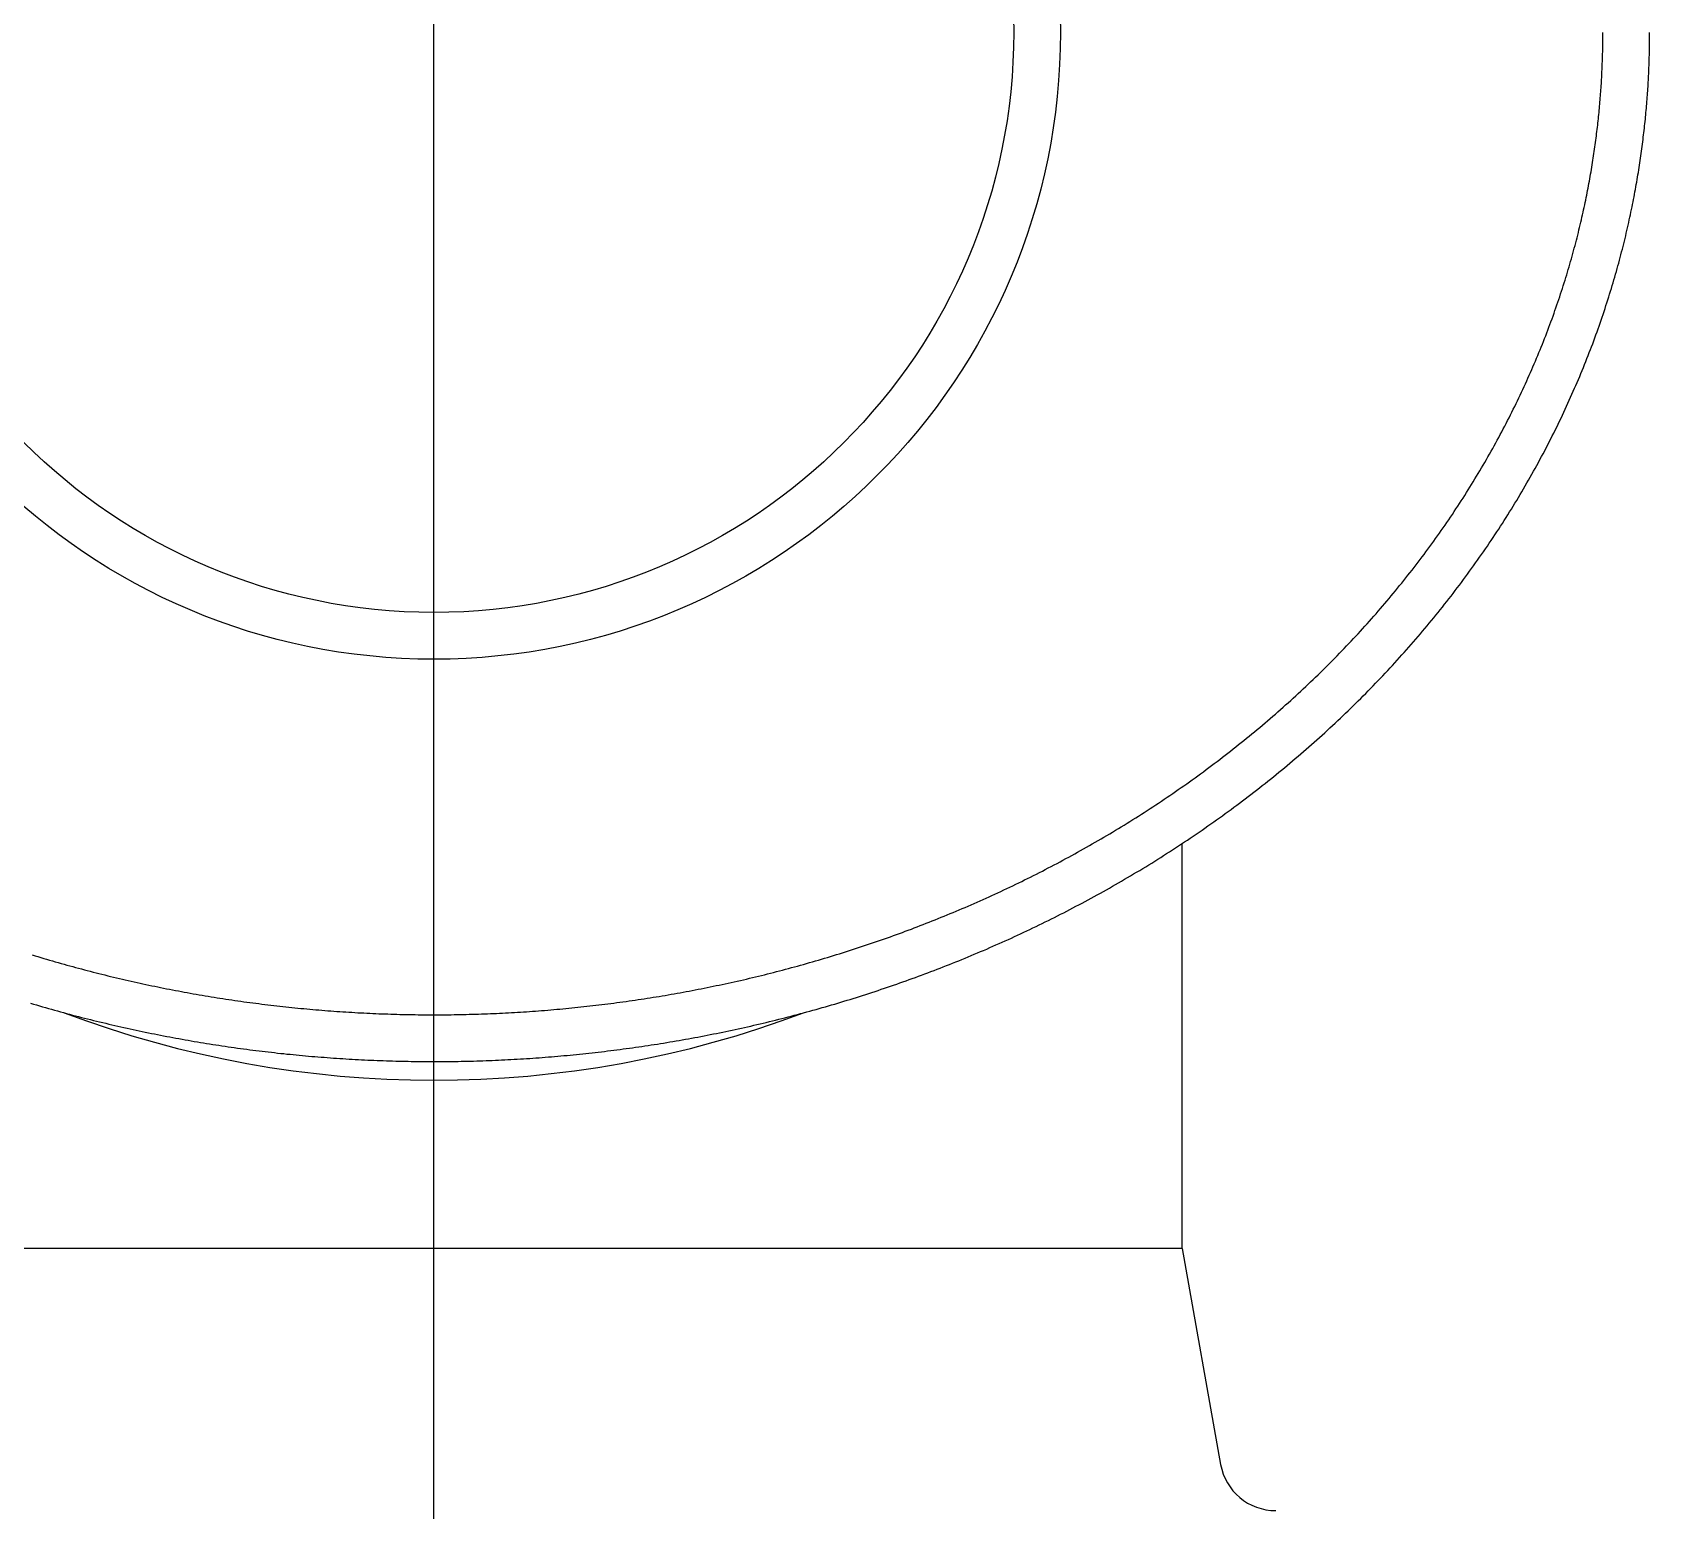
# Model space of a CAD drawing. Extents: x -43.9 to 41.3, y -36.1 to 7.6.
# Drawn here: x 30.63 to 39.28, y -7.9 to 0 of the extents above; entities that cross this region are included whole.
import ezdxf

# ---------------------------------------------------------------- set-up
doc = ezdxf.new("R2010")
doc.units = 0
doc.linetypes.add('CENTER', pattern=[50.8, 31.75, -6.35, 6.35, -6.35])
doc.layers.get('0').update_dxf_attribs({"linetype": 'CONTINUOUS'})
doc.layers.add('CENTER', color=1, linetype='CENTER')

msp = doc.modelspace()

# ---------------------------------------------------------------- linework, layer by layer
at = {"color": 7, "linetype": 'CONTINUOUS'}
for q in [(36.7773, -4.3352), (28.7773, -6.5), (36.9831, -7.6527)]:
    msp.add_line((36.7773, -6.5), q, dxfattribs=at)
at = {"color": 7}
for points in [[(30.6201, -5.1883, 0), (30.6361, -5.193, 0), (30.6521, -5.1977, 0), (30.6681, -5.2024, 0), (30.6841, -5.207, 0), (30.7001, -5.2116, 0), (30.7162, -5.2162, 0), (30.7322, -5.2207, 0), (30.7483, -5.2252, 0), (30.7644, -5.2296, 0), (30.7804, -5.234, 0), (30.7965, -5.2384, 0), (30.8126, -5.2427, 0), (30.8287, -5.247, 0), (30.8449, -5.2513, 0), (30.861, -5.2555, 0), (30.8771, -5.2597, 0), (30.8933, -5.2639, 0), (30.9094, -5.268, 0), (30.9256, -5.2721, 0), (30.9417, -5.2761, 0), (30.9579, -5.2802, 0), (30.9741, -5.2841, 0), (30.9903, -5.2881, 0), (31.0065, -5.292, 0), (31.0227, -5.2958, 0), (31.039, -5.2997, 0), (31.0552, -5.3035, 0), (31.0714, -5.3072, 0), (31.0877, -5.3109, 0), (31.1039, -5.3146, 0), (31.1202, -5.3183, 0), (31.1365, -5.3219, 0), (31.1527, -5.3255, 0), (31.169, -5.329, 0), (31.1853, -5.3325, 0), (31.2016, -5.336, 0), (31.2179, -5.3394, 0), (31.2342, -5.3428, 0), (31.2506, -5.3461, 0), (31.2669, -5.3495, 0), (31.2832, -5.3527, 0), (31.2996, -5.356, 0), (31.3159, -5.3592, 0), (31.3323, -5.3624, 0), (31.3487, -5.3655, 0), (31.365, -5.3686, 0), (31.3814, -5.3717, 0), (31.3978, -5.3747, 0), (31.4142, -5.3777, 0), (31.4306, -5.3807, 0), (31.447, -5.3836, 0), (31.4634, -5.3865, 0), (31.4798, -5.3893, 0), (31.4962, -5.3921, 0), (31.5127, -5.3949, 0), (31.5291, -5.3976, 0), (31.5455, -5.4004, 0), (31.562, -5.403, 0), (31.5784, -5.4056, 0), (31.5949, -5.4082, 0), (31.6114, -5.4108, 0), (31.6278, -5.4133, 0), (31.6443, -5.4158, 0), (31.6608, -5.4183, 0), (31.6773, -5.4207, 0), (31.6938, -5.4231, 0), (31.7103, -5.4254, 0), (31.7268, -5.4277, 0), (31.7433, -5.43, 0), (31.7598, -5.4322, 0), (31.7763, -5.4344, 0), (31.7928, -5.4366, 0), (31.8093, -5.4387, 0), (31.8259, -5.4408, 0), (31.8424, -5.4428, 0), (31.859, -5.4448, 0), (31.8755, -5.4468, 0), (31.892, -5.4488, 0), (31.9086, -5.4507, 0), (31.9251, -5.4525, 0), (31.9417, -5.4544, 0), (31.9583, -5.4562, 0), (31.9748, -5.4579, 0), (31.9914, -5.4597, 0), (32.008, -5.4614, 0), (32.0246, -5.463, 0), (32.0411, -5.4646, 0), (32.0577, -5.4662, 0), (32.0743, -5.4677, 0), (32.0909, -5.4692, 0), (32.1075, -5.4707, 0), (32.1241, -5.4722, 0), (32.1407, -5.4736, 0), (32.1573, -5.4749, 0), (32.1739, -5.4763, 0), (32.1905, -5.4775, 0), (32.2072, -5.4788, 0), (32.2238, -5.48, 0), (32.2404, -5.4812, 0), (32.257, -5.4824, 0), (32.2736, -5.4835, 0), (32.2903, -5.4845, 0), (32.3069, -5.4856, 0), (32.3235, -5.4866, 0), (32.3402, -5.4875, 0), (32.3568, -5.4885, 0), (32.3734, -5.4894, 0), (32.3901, -5.4902, 0), (32.4067, -5.4911, 0), (32.4233, -5.4919, 0), (32.44, -5.4926, 0), (32.4566, -5.4933, 0), (32.4732, -5.494, 0), (32.4899, -5.4946, 0), (32.5065, -5.4953, 0), (32.5232, -5.4958, 0), (32.5398, -5.4964, 0), (32.5565, -5.4969, 0), (32.5731, -5.4973, 0), (32.5898, -5.4977, 0), (32.6064, -5.4981, 0), (32.6231, -5.4985, 0), (32.6397, -5.4988, 0), (32.6564, -5.4991, 0), (32.673, -5.4993, 0), (32.6897, -5.4996, 0), (32.7063, -5.4997, 0), (32.723, -5.4999, 0), (32.7396, -5.5, 0), (32.7563, -5.5, 0), (32.7729, -5.5001, 0), (32.7896, -5.5001, 0), (32.8063, -5.5, 0), (32.8229, -5.4999, 0), (32.8396, -5.4998, 0), (32.8562, -5.4997, 0), (32.8729, -5.4995, 0), (32.8896, -5.4993, 0), (32.9062, -5.499, 0), (32.9229, -5.4987, 0), (32.9395, -5.4984, 0), (32.9562, -5.498, 0), (32.9729, -5.4976, 0), (32.9895, -5.4972, 0), (33.0062, -5.4967, 0), (33.0229, -5.4962, 0), (33.0395, -5.4956, 0), (33.0562, -5.495, 0), (33.0728, -5.4944, 0), (33.0895, -5.4937, 0), (33.1062, -5.493, 0), (33.1228, -5.4923, 0), (33.1395, -5.4915, 0), (33.1562, -5.4907, 0), (33.1728, -5.4899, 0), (33.1895, -5.489, 0), (33.2062, -5.4881, 0), (33.2228, -5.4871, 0), (33.2395, -5.4862, 0), (33.2561, -5.4851, 0), (33.2728, -5.4841, 0), (33.2895, -5.483, 0), (33.3061, -5.4818, 0), (33.3228, -5.4806, 0), (33.3395, -5.4794, 0), (33.3561, -5.4782, 0), (33.3728, -5.4769, 0), (33.3894, -5.4756, 0), (33.4061, -5.4742, 0), (33.4228, -5.4729, 0), (33.4394, -5.4714, 0), (33.4561, -5.47, 0), (33.4728, -5.4685, 0), (33.4894, -5.4669, 0), (33.5061, -5.4653, 0), (33.5227, -5.4637, 0), (33.5394, -5.4621, 0), (33.556, -5.4604, 0), (33.5727, -5.4587, 0), (33.5893, -5.4569, 0), (33.606, -5.4551, 0), (33.6227, -5.4533, 0), (33.6393, -5.4514, 0), (33.656, -5.4495, 0), (33.6726, -5.4476, 0), (33.6893, -5.4456, 0), (33.7059, -5.4436, 0), (33.7226, -5.4415, 0), (33.7392, -5.4394, 0), (33.7559, -5.4373, 0), (33.7725, -5.4352, 0), (33.7891, -5.4329, 0), (33.8058, -5.4307, 0), (33.8224, -5.4284, 0), (33.8391, -5.4261, 0), (33.8557, -5.4238, 0), (33.8724, -5.4214, 0), (33.889, -5.419, 0), (33.9057, -5.4165, 0), (33.9223, -5.414, 0), (33.9389, -5.4115, 0), (33.9556, -5.4089, 0), (33.9722, -5.4063, 0), (33.9889, -5.4037, 0), (34.0055, -5.401, 0), (34.0222, -5.3982, 0), (34.0388, -5.3955, 0), (34.0554, -5.3927, 0), (34.0721, -5.3899, 0), (34.0887, -5.387, 0), (34.1054, -5.3841, 0), (34.122, -5.3811, 0), (34.1386, -5.3781, 0), (34.1553, -5.3751, 0), (34.1719, -5.372, 0), (34.1886, -5.3689, 0), (34.2052, -5.3658, 0), (34.2218, -5.3626, 0), (34.2385, -5.3594, 0), (34.2551, -5.3561, 0), (34.2717, -5.3528, 0), (34.2884, -5.3495, 0), (34.305, -5.3461, 0), (34.3216, -5.3427, 0), (34.3383, -5.3392, 0), (34.3549, -5.3357, 0), (34.3715, -5.3322, 0), (34.3882, -5.3286, 0), (34.4048, -5.325, 0), (34.4214, -5.3213, 0), (34.4381, -5.3176, 0), (34.4547, -5.3139, 0), (34.4713, -5.3101, 0), (34.488, -5.3063, 0), (34.5046, -5.3024, 0), (34.5212, -5.2985, 0), (34.5378, -5.2946, 0), (34.5545, -5.2906, 0), (34.5711, -5.2866, 0), (34.5877, -5.2825, 0), (34.6043, -5.2784, 0), (34.6209, -5.2743, 0), (34.6376, -5.2701, 0), (34.6542, -5.2659, 0), (34.6708, -5.2616, 0), (34.6874, -5.2573, 0), (34.704, -5.253, 0), (34.7207, -5.2486, 0), (34.7373, -5.2441, 0), (34.7539, -5.2397, 0), (34.7705, -5.2351, 0), (34.7871, -5.2306, 0), (34.8037, -5.226, 0), (34.8204, -5.2214, 0), (34.837, -5.2167, 0), (34.8536, -5.212, 0), (34.8702, -5.2072, 0), (34.8868, -5.2024, 0), (34.9034, -5.1975, 0), (34.92, -5.1927, 0), (34.9366, -5.1877, 0), (34.9532, -5.1827, 0), (34.9698, -5.1777, 0), (34.9864, -5.1727, 0), (35.003, -5.1676, 0), (35.0196, -5.1624, 0), (35.0362, -5.1572, 0), (35.0528, -5.152, 0), (35.0694, -5.1467, 0), (35.086, -5.1414, 0), (35.1026, -5.136, 0), (35.1192, -5.1306, 0), (35.1358, -5.1252, 0), (35.1524, -5.1197, 0), (35.169, -5.1141, 0), (35.1856, -5.1086, 0), (35.2022, -5.1029, 0), (35.2188, -5.0973, 0), (35.2354, -5.0916, 0), (35.252, -5.0858, 0), (35.2685, -5.08, 0), (35.2851, -5.0742, 0), (35.3017, -5.0683, 0), (35.3183, -5.0623, 0), (35.3349, -5.0563, 0), (35.3515, -5.0503, 0), (35.3681, -5.0442, 0), (35.3847, -5.0381, 0), (35.4013, -5.0319, 0), (35.4179, -5.0257, 0), (35.4345, -5.0195, 0), (35.4511, -5.0132, 0), (35.4677, -5.0068, 0), (35.4842, -5.0004, 0), (35.5008, -4.9939, 0), (35.5174, -4.9874, 0), (35.534, -4.9809, 0), (35.5506, -4.9743, 0), (35.5672, -4.9677, 0), (35.5837, -4.961, 0), (35.6003, -4.9542, 0), (35.6169, -4.9474, 0), (35.6334, -4.9406, 0), (35.65, -4.9337, 0), (35.6666, -4.9268, 0), (35.6831, -4.9198, 0), (35.6997, -4.9128, 0), (35.7162, -4.9057, 0), (35.7328, -4.8986, 0), (35.7493, -4.8914, 0), (35.7658, -4.8842, 0), (35.7824, -4.877, 0), (35.7989, -4.8697, 0), (35.8154, -4.8623, 0), (35.8319, -4.8549, 0), (35.8485, -4.8474, 0), (35.865, -4.8399, 0), (35.8815, -4.8323, 0), (35.898, -4.8247, 0), (35.9144, -4.8171, 0), (35.9309, -4.8094, 0), (35.9474, -4.8016, 0), (35.9639, -4.7938, 0), (35.9803, -4.7859, 0), (35.9968, -4.778, 0), (36.0132, -4.77, 0), (36.0297, -4.762, 0), (36.0461, -4.754, 0), (36.0625, -4.7458, 0), (36.079, -4.7377, 0), (36.0954, -4.7295, 0), (36.1118, -4.7212, 0), (36.1282, -4.7129, 0), (36.1445, -4.7045, 0), (36.1609, -4.6961, 0), (36.1773, -4.6876, 0), (36.1936, -4.6791, 0), (36.21, -4.6705, 0), (36.2263, -4.6619, 0), (36.2426, -4.6532, 0), (36.259, -4.6445, 0), (36.2753, -4.6357, 0), (36.2916, -4.6269, 0), (36.3078, -4.618, 0), (36.3241, -4.609, 0), (36.3404, -4.6001, 0), (36.3566, -4.591, 0), (36.3729, -4.5819, 0), (36.3891, -4.5728, 0), (36.4053, -4.5636, 0), (36.4215, -4.5543, 0), (36.4377, -4.545, 0), (36.4539, -4.5356, 0), (36.4701, -4.5262, 0), (36.4862, -4.5167, 0), (36.5024, -4.5072, 0), (36.5185, -4.4976, 0), (36.5346, -4.488, 0), (36.5507, -4.4783, 0), (36.5668, -4.4686, 0), (36.5829, -4.4588, 0), (36.599, -4.4489, 0), (36.615, -4.439, 0), (36.631, -4.4291, 0), (36.647, -4.4191, 0), (36.663, -4.409, 0), (36.6789, -4.3989, 0), (36.6949, -4.3888, 0), (36.7108, -4.3786, 0), (36.7267, -4.3683, 0), (36.7425, -4.358, 0), (36.7584, -4.3476, 0), (36.7742, -4.3372, 0), (36.79, -4.3267, 0), (36.8058, -4.3162, 0), (36.8215, -4.3057, 0), (36.8372, -4.295, 0), (36.8529, -4.2844, 0), (36.8686, -4.2737, 0), (36.8842, -4.2629, 0), (36.8998, -4.2521, 0), (36.9154, -4.2412, 0), (36.931, -4.2303, 0), (36.9465, -4.2193, 0), (36.962, -4.2083, 0), (36.9775, -4.1973, 0), (36.9929, -4.1861, 0), (37.0084, -4.175, 0), (37.0237, -4.1638, 0), (37.0391, -4.1525, 0), (37.0544, -4.1412, 0), (37.0697, -4.1299, 0), (37.085, -4.1185, 0), (37.1002, -4.1071, 0), (37.1154, -4.0956, 0), (37.1305, -4.084, 0), (37.1457, -4.0724, 0), (37.1608, -4.0608, 0), (37.1758, -4.0491, 0), (37.1909, -4.0374, 0), (37.2059, -4.0256, 0), (37.2208, -4.0138, 0), (37.2357, -4.002, 0), (37.2506, -3.9901, 0), (37.2655, -3.9781, 0), (37.2803, -3.9661, 0), (37.295, -3.9541, 0), (37.3098, -3.942, 0), (37.3245, -3.9299, 0), (37.3391, -3.9177, 0), (37.3538, -3.9055, 0), (37.3683, -3.8932, 0), (37.3829, -3.8809, 0), (37.3974, -3.8686, 0), (37.4118, -3.8562, 0), (37.4263, -3.8438, 0), (37.4406, -3.8313, 0), (37.455, -3.8188, 0), (37.4693, -3.8062, 0), (37.4835, -3.7936, 0), (37.4977, -3.7809, 0), (37.5119, -3.7682, 0), (37.526, -3.7555, 0), (37.5401, -3.7427, 0), (37.5541, -3.7299, 0), (37.5681, -3.7171, 0), (37.5821, -3.7042, 0), (37.596, -3.6912, 0), (37.6098, -3.6782, 0), (37.6236, -3.6652, 0), (37.6374, -3.6521, 0), (37.6511, -3.6391, 0), (37.6648, -3.6259, 0), (37.6784, -3.6127, 0), (37.692, -3.5995, 0), (37.7055, -3.5862, 0), (37.7189, -3.5729, 0), (37.7324, -3.5596, 0), (37.7457, -3.5462, 0), (37.7591, -3.5328, 0), (37.7723, -3.5194, 0), (37.7856, -3.5059, 0), (37.7987, -3.4924, 0), (37.8118, -3.4788, 0), (37.8249, -3.4652, 0), (37.8379, -3.4516, 0), (37.8509, -3.4379, 0), (37.8638, -3.4242, 0), (37.8767, -3.4105, 0), (37.8895, -3.3967, 0), (37.9022, -3.3829, 0), (37.915, -3.3691, 0), (37.9276, -3.3552, 0), (37.9402, -3.3413, 0), (37.9528, -3.3274, 0), (37.9653, -3.3134, 0), (37.9777, -3.2994, 0), (37.9901, -3.2853, 0), (38.0024, -3.2713, 0), (38.0147, -3.2572, 0), (38.027, -3.243, 0), (38.0391, -3.2288, 0), (38.0513, -3.2147, 0), (38.0633, -3.2004, 0), (38.0754, -3.1862, 0), (38.0873, -3.1719, 0), (38.0992, -3.1576, 0), (38.1111, -3.1432, 0), (38.1229, -3.1288, 0), (38.1346, -3.1144, 0), (38.1463, -3.1, 0), (38.1579, -3.0855, 0), (38.1695, -3.071, 0), (38.181, -3.0565, 0), (38.1925, -3.0419, 0), (38.2039, -3.0273, 0), (38.2153, -3.0127, 0), (38.2265, -2.9981, 0), (38.2378, -2.9834, 0), (38.249, -2.9687, 0), (38.2601, -2.954, 0), (38.2711, -2.9393, 0), (38.2822, -2.9245, 0), (38.2931, -2.9097, 0), (38.304, -2.8949, 0), (38.3148, -2.88, 0), (38.3256, -2.8651, 0), (38.3363, -2.8502, 0), (38.347, -2.8353, 0), (38.3576, -2.8204, 0), (38.3681, -2.8054, 0), (38.3786, -2.7904, 0), (38.389, -2.7754, 0), (38.3994, -2.7603, 0), (38.4097, -2.7452, 0), (38.4199, -2.7302, 0), (38.4301, -2.715, 0), (38.4402, -2.6999, 0), (38.4503, -2.6848, 0), (38.4603, -2.6696, 0), (38.4702, -2.6544, 0), (38.4801, -2.6391, 0), (38.4899, -2.6239, 0), (38.4997, -2.6086, 0), (38.5094, -2.5933, 0), (38.519, -2.578, 0), (38.5286, -2.5627, 0), (38.5381, -2.5473, 0), (38.5476, -2.5319, 0), (38.557, -2.5165, 0), (38.5663, -2.5011, 0), (38.5756, -2.4857, 0), (38.5848, -2.4702, 0), (38.594, -2.4547, 0), (38.6031, -2.4392, 0), (38.6121, -2.4237, 0), (38.6211, -2.4081, 0), (38.6301, -2.3926, 0), (38.6389, -2.377, 0), (38.6477, -2.3614, 0), (38.6565, -2.3457, 0), (38.6651, -2.3301, 0), (38.6738, -2.3144, 0), (38.6823, -2.2988, 0), (38.6908, -2.2831, 0), (38.6993, -2.2674, 0), (38.7076, -2.2516, 0), (38.716, -2.2359, 0), (38.7242, -2.2201, 0), (38.7324, -2.2043, 0), (38.7405, -2.1886, 0), (38.7486, -2.1727, 0), (38.7566, -2.1569, 0), (38.7646, -2.1411, 0), (38.7724, -2.1252, 0), (38.7803, -2.1094, 0), (38.788, -2.0935, 0), (38.7957, -2.0776, 0), (38.8034, -2.0617, 0), (38.8109, -2.0458, 0), (38.8184, -2.0298, 0), (38.8259, -2.0139, 0), (38.8332, -1.998, 0), (38.8405, -1.9821, 0), (38.8478, -1.9661, 0), (38.8549, -1.9502, 0), (38.8621, -1.9342, 0), (38.8691, -1.9183, 0), (38.8761, -1.9023, 0), (38.883, -1.8864, 0), (38.8898, -1.8705, 0), (38.8966, -1.8545, 0), (38.9033, -1.8386, 0), (38.91, -1.8227, 0), (38.9165, -1.8068, 0), (38.923, -1.7909, 0), (38.9295, -1.775, 0), (38.9358, -1.7591, 0), (38.9422, -1.7432, 0), (38.9484, -1.7273, 0), (38.9546, -1.7115, 0), (38.9607, -1.6956, 0), (38.9667, -1.6798, 0), (38.9727, -1.664, 0), (38.9786, -1.6482, 0), (38.9844, -1.6324, 0), (38.9901, -1.6167, 0), (38.9958, -1.601, 0), (39.0015, -1.5852, 0), (39.007, -1.5696, 0), (39.0125, -1.5539, 0), (39.0179, -1.5382, 0), (39.0232, -1.5226, 0), (39.0285, -1.5071, 0), (39.0337, -1.4915, 0), (39.0389, -1.476, 0), (39.0439, -1.4605, 0), (39.0489, -1.445, 0), (39.0539, -1.4296, 0), (39.0587, -1.4142, 0), (39.0635, -1.3988, 0), (39.0683, -1.3835, 0), (39.0729, -1.3682, 0), (39.0775, -1.353, 0), (39.0821, -1.3378, 0), (39.0865, -1.3226, 0), (39.0909, -1.3075, 0), (39.0953, -1.2924, 0), (39.0995, -1.2774, 0), (39.1038, -1.2624, 0), (39.1079, -1.2474, 0), (39.112, -1.2326, 0), (39.116, -1.2177, 0), (39.1199, -1.2029, 0), (39.1238, -1.1882, 0), (39.1276, -1.1735, 0), (39.1314, -1.1589, 0), (39.1351, -1.1443, 0), (39.1387, -1.1298, 0), (39.1422, -1.1154, 0), (39.1457, -1.101, 0), (39.1492, -1.0866, 0), (39.1526, -1.0724, 0), (39.1559, -1.0582, 0), (39.1591, -1.044, 0), (39.1623, -1.03, 0), (39.1655, -1.0159, 0), (39.1685, -1.002, 0), (39.1716, -0.9881, 0), (39.1745, -0.9743, 0), (39.1774, -0.9605, 0), (39.1803, -0.9468, 0), (39.1831, -0.9332, 0), (39.1858, -0.9196, 0), (39.1885, -0.9061, 0), (39.1912, -0.8926, 0), (39.1937, -0.8792, 0), (39.1963, -0.8659, 0), (39.1988, -0.8526, 0), (39.2012, -0.8393, 0), (39.2036, -0.8261, 0), (39.2059, -0.813, 0), (39.2082, -0.7999, 0), (39.2104, -0.7869, 0), (39.2126, -0.7739, 0), (39.2148, -0.761, 0), (39.2169, -0.7481, 0), (39.219, -0.7353, 0), (39.221, -0.7225, 0), (39.223, -0.7098, 0), (39.2249, -0.6971, 0), (39.2268, -0.6845, 0), (39.2286, -0.6719, 0), (39.2304, -0.6593, 0), (39.2322, -0.6468, 0), (39.2339, -0.6344, 0), (39.2356, -0.622, 0), (39.2373, -0.6096, 0), (39.2389, -0.5973, 0), (39.2405, -0.585, 0), (39.242, -0.5728, 0), (39.2435, -0.5606, 0), (39.245, -0.5484, 0), (39.2464, -0.5363, 0), (39.2478, -0.5242, 0), (39.2492, -0.5121, 0), (39.2505, -0.5001, 0), (39.2518, -0.4882, 0), (39.2531, -0.4762, 0), (39.2543, -0.4643, 0), (39.2555, -0.4524, 0), (39.2566, -0.4406, 0), (39.2577, -0.4288, 0), (39.2588, -0.4171, 0), (39.2598, -0.4053, 0), (39.2609, -0.3936, 0), (39.2618, -0.382, 0), (39.2628, -0.3703, 0), (39.2637, -0.3587, 0), (39.2646, -0.3471, 0), (39.2654, -0.3356, 0), (39.2662, -0.3241, 0), (39.267, -0.3126, 0), (39.2678, -0.3011, 0), (39.2685, -0.2897, 0), (39.2692, -0.2783, 0), (39.2699, -0.2669, 0), (39.2705, -0.2555, 0), (39.2711, -0.2442, 0), (39.2717, -0.2329, 0), (39.2722, -0.2216, 0), (39.2727, -0.2103, 0), (39.2732, -0.1991, 0), (39.2737, -0.1879, 0), (39.2741, -0.1767, 0), (39.2745, -0.1655, 0), (39.2749, -0.1544, 0), (39.2752, -0.1432, 0), (39.2755, -0.1321, 0), (39.2758, -0.121, 0), (39.2761, -0.1099, 0), (39.2763, -0.0989, 0), (39.2765, -0.0878, 0), (39.2767, -0.0768, 0), (39.2769, -0.0658, 0), (39.277, -0.0548, 0), (39.2771, -0.0438, 0), (39.2772, -0.0328, 0), (39.2773, -0.0219, 0), (39.2773, -0.0109, 0), (39.2773, 0, 0)], [(30.6297, -4.93, 0), (30.6451, -4.9347, 0), (30.6605, -4.9394, 0), (30.676, -4.944, 0), (30.6914, -4.9487, 0), (30.7068, -4.9532, 0), (30.7223, -4.9578, 0), (30.7378, -4.9623, 0), (30.7532, -4.9668, 0), (30.7687, -4.9712, 0), (30.7842, -4.9756, 0), (30.7997, -4.98, 0), (30.8153, -4.9843, 0), (30.8308, -4.9886, 0), (30.8463, -4.9929, 0), (30.8619, -4.9971, 0), (30.8774, -5.0013, 0), (30.893, -5.0054, 0), (30.9085, -5.0096, 0), (30.9241, -5.0137, 0), (30.9397, -5.0177, 0), (30.9553, -5.0217, 0), (30.9709, -5.0257, 0), (30.9865, -5.0297, 0), (31.0022, -5.0336, 0), (31.0178, -5.0374, 0), (31.0335, -5.0413, 0), (31.0491, -5.0451, 0), (31.0648, -5.0488, 0), (31.0804, -5.0526, 0), (31.0961, -5.0563, 0), (31.1118, -5.0599, 0), (31.1275, -5.0636, 0), (31.1432, -5.0672, 0), (31.1589, -5.0707, 0), (31.1746, -5.0743, 0), (31.1904, -5.0777, 0), (31.2061, -5.0812, 0), (31.2218, -5.0846, 0), (31.2376, -5.088, 0), (31.2533, -5.0914, 0), (31.2691, -5.0947, 0), (31.2849, -5.098, 0), (31.3006, -5.1012, 0), (31.3164, -5.1044, 0), (31.3322, -5.1076, 0), (31.348, -5.1107, 0), (31.3638, -5.1138, 0), (31.3797, -5.1169, 0), (31.3955, -5.1199, 0), (31.4113, -5.1229, 0), (31.4271, -5.1259, 0), (31.443, -5.1288, 0), (31.4588, -5.1317, 0), (31.4747, -5.1346, 0), (31.4905, -5.1374, 0), (31.5064, -5.1402, 0), (31.5223, -5.1429, 0), (31.5382, -5.1457, 0), (31.554, -5.1484, 0), (31.5699, -5.151, 0), (31.5858, -5.1536, 0), (31.6017, -5.1562, 0), (31.6177, -5.1587, 0), (31.6336, -5.1612, 0), (31.6495, -5.1637, 0), (31.6654, -5.1662, 0), (31.6813, -5.1686, 0), (31.6973, -5.1709, 0), (31.7132, -5.1733, 0), (31.7292, -5.1756, 0), (31.7451, -5.1778, 0), (31.7611, -5.1801, 0), (31.777, -5.1823, 0), (31.793, -5.1844, 0), (31.809, -5.1865, 0), (31.825, -5.1886, 0), (31.8409, -5.1907, 0), (31.8569, -5.1927, 0), (31.8729, -5.1947, 0), (31.8889, -5.1966, 0), (31.9049, -5.1986, 0), (31.9209, -5.2004, 0), (31.9369, -5.2023, 0), (31.9529, -5.2041, 0), (31.969, -5.2059, 0), (31.985, -5.2076, 0), (32.001, -5.2093, 0), (32.017, -5.211, 0), (32.0331, -5.2126, 0), (32.0491, -5.2142, 0), (32.0651, -5.2158, 0), (32.0812, -5.2173, 0), (32.0972, -5.2188, 0), (32.1133, -5.2203, 0), (32.1293, -5.2217, 0), (32.1454, -5.2231, 0), (32.1615, -5.2244, 0), (32.1775, -5.2257, 0), (32.1936, -5.227, 0), (32.2097, -5.2283, 0), (32.2257, -5.2295, 0), (32.2418, -5.2307, 0), (32.2579, -5.2318, 0), (32.274, -5.2329, 0), (32.29, -5.234, 0), (32.3061, -5.235, 0), (32.3222, -5.236, 0), (32.3383, -5.237, 0), (32.3544, -5.238, 0), (32.3705, -5.2389, 0), (32.3866, -5.2397, 0), (32.4027, -5.2405, 0), (32.4188, -5.2413, 0), (32.4348, -5.2421, 0), (32.4509, -5.2428, 0), (32.467, -5.2435, 0), (32.4831, -5.2442, 0), (32.4992, -5.2448, 0), (32.5153, -5.2454, 0), (32.5314, -5.2459, 0), (32.5475, -5.2465, 0), (32.5636, -5.247, 0), (32.5798, -5.2474, 0), (32.5959, -5.2478, 0), (32.612, -5.2482, 0), (32.6281, -5.2485, 0), (32.6442, -5.2489, 0), (32.6603, -5.2491, 0), (32.6764, -5.2494, 0), (32.6925, -5.2496, 0), (32.7086, -5.2497, 0), (32.7247, -5.2499, 0), (32.7409, -5.25, 0), (32.757, -5.25, 0), (32.7731, -5.2501, 0), (32.7892, -5.25, 0), (32.8053, -5.25, 0), (32.8214, -5.2499, 0), (32.8375, -5.2498, 0), (32.8537, -5.2497, 0), (32.8698, -5.2495, 0), (32.8859, -5.2493, 0), (32.902, -5.249, 0), (32.9181, -5.2487, 0), (32.9343, -5.2484, 0), (32.9504, -5.2481, 0), (32.9665, -5.2477, 0), (32.9826, -5.2472, 0), (32.9987, -5.2468, 0), (33.0149, -5.2463, 0), (33.031, -5.2457, 0), (33.0471, -5.2452, 0), (33.0632, -5.2446, 0), (33.0793, -5.2439, 0), (33.0955, -5.2433, 0), (33.1116, -5.2425, 0), (33.1277, -5.2418, 0), (33.1438, -5.241, 0), (33.1599, -5.2402, 0), (33.1761, -5.2394, 0), (33.1922, -5.2385, 0), (33.2083, -5.2375, 0), (33.2244, -5.2366, 0), (33.2406, -5.2356, 0), (33.2567, -5.2346, 0), (33.2728, -5.2335, 0), (33.2889, -5.2324, 0), (33.305, -5.2313, 0), (33.3211, -5.2301, 0), (33.3373, -5.2289, 0), (33.3534, -5.2277, 0), (33.3695, -5.2264, 0), (33.3856, -5.2251, 0), (33.4017, -5.2237, 0), (33.4179, -5.2224, 0), (33.434, -5.2209, 0), (33.4501, -5.2195, 0), (33.4662, -5.218, 0), (33.4823, -5.2165, 0), (33.4984, -5.2149, 0), (33.5145, -5.2133, 0), (33.5306, -5.2117, 0), (33.5468, -5.21, 0), (33.5629, -5.2083, 0), (33.579, -5.2066, 0), (33.5951, -5.2048, 0), (33.6112, -5.203, 0), (33.6273, -5.2012, 0), (33.6434, -5.1993, 0), (33.6595, -5.1974, 0), (33.6756, -5.1954, 0), (33.6917, -5.1934, 0), (33.7078, -5.1914, 0), (33.7239, -5.1894, 0), (33.74, -5.1873, 0), (33.7561, -5.1852, 0), (33.7722, -5.183, 0), (33.7883, -5.1808, 0), (33.8044, -5.1786, 0), (33.8205, -5.1763, 0), (33.8366, -5.174, 0), (33.8527, -5.1716, 0), (33.8688, -5.1692, 0), (33.8849, -5.1668, 0), (33.901, -5.1644, 0), (33.9171, -5.1619, 0), (33.9332, -5.1594, 0), (33.9493, -5.1568, 0), (33.9653, -5.1542, 0), (33.9814, -5.1516, 0), (33.9975, -5.1489, 0), (34.0136, -5.1462, 0), (34.0297, -5.1435, 0), (34.0458, -5.1407, 0), (34.0619, -5.1379, 0), (34.078, -5.135, 0), (34.0941, -5.1321, 0), (34.1101, -5.1292, 0), (34.1262, -5.1262, 0), (34.1423, -5.1232, 0), (34.1584, -5.1202, 0), (34.1745, -5.1171, 0), (34.1906, -5.114, 0), (34.2067, -5.1108, 0), (34.2227, -5.1076, 0), (34.2388, -5.1044, 0), (34.2549, -5.1011, 0), (34.271, -5.0978, 0), (34.2871, -5.0945, 0), (34.3031, -5.0911, 0), (34.3192, -5.0877, 0), (34.3353, -5.0842, 0), (34.3514, -5.0807, 0), (34.3674, -5.0772, 0), (34.3835, -5.0736, 0), (34.3996, -5.07, 0), (34.4157, -5.0664, 0), (34.4317, -5.0627, 0), (34.4478, -5.059, 0), (34.4639, -5.0552, 0), (34.4799, -5.0514, 0), (34.496, -5.0475, 0), (34.5121, -5.0436, 0), (34.5281, -5.0397, 0), (34.5442, -5.0358, 0), (34.5603, -5.0317, 0), (34.5763, -5.0277, 0), (34.5924, -5.0236, 0), (34.6084, -5.0195, 0), (34.6245, -5.0153, 0), (34.6405, -5.0111, 0), (34.6566, -5.0069, 0), (34.6727, -5.0026, 0), (34.6887, -4.9983, 0), (34.7048, -4.9939, 0), (34.7208, -4.9896, 0), (34.7369, -4.9851, 0), (34.7529, -4.9806, 0), (34.769, -4.9761, 0), (34.785, -4.9715, 0), (34.8011, -4.9669, 0), (34.8171, -4.9623, 0), (34.8331, -4.9576, 0), (34.8492, -4.9529, 0), (34.8652, -4.9481, 0), (34.8813, -4.9433, 0), (34.8973, -4.9385, 0), (34.9133, -4.9336, 0), (34.9294, -4.9287, 0), (34.9454, -4.9237, 0), (34.9614, -4.9187, 0), (34.9775, -4.9136, 0), (34.9935, -4.9085, 0), (35.0095, -4.9034, 0), (35.0255, -4.8982, 0), (35.0416, -4.893, 0), (35.0576, -4.8877, 0), (35.0736, -4.8824, 0), (35.0896, -4.8771, 0), (35.1056, -4.8717, 0), (35.1217, -4.8663, 0), (35.1377, -4.8608, 0), (35.1537, -4.8553, 0), (35.1697, -4.8497, 0), (35.1857, -4.8441, 0), (35.2017, -4.8385, 0), (35.2178, -4.8328, 0), (35.2338, -4.8271, 0), (35.2498, -4.8213, 0), (35.2658, -4.8155, 0), (35.2818, -4.8096, 0), (35.2978, -4.8037, 0), (35.3138, -4.7977, 0), (35.3299, -4.7917, 0), (35.3459, -4.7857, 0), (35.3619, -4.7796, 0), (35.3779, -4.7735, 0), (35.3939, -4.7673, 0), (35.4099, -4.7611, 0), (35.4259, -4.7548, 0), (35.4419, -4.7485, 0), (35.4579, -4.7421, 0), (35.4739, -4.7357, 0), (35.4899, -4.7293, 0), (35.5059, -4.7227, 0), (35.5218, -4.7162, 0), (35.5378, -4.7096, 0), (35.5538, -4.703, 0), (35.5698, -4.6963, 0), (35.5857, -4.6896, 0), (35.6017, -4.6828, 0), (35.6177, -4.676, 0), (35.6336, -4.6691, 0), (35.6496, -4.6622, 0), (35.6655, -4.6552, 0), (35.6815, -4.6482, 0), (35.6974, -4.6412, 0), (35.7133, -4.6341, 0), (35.7293, -4.6269, 0), (35.7452, -4.6197, 0), (35.7611, -4.6125, 0), (35.777, -4.6052, 0), (35.7929, -4.5979, 0), (35.8088, -4.5905, 0), (35.8247, -4.583, 0), (35.8406, -4.5756, 0), (35.8564, -4.568, 0), (35.8723, -4.5605, 0), (35.8882, -4.5528, 0), (35.904, -4.5452, 0), (35.9199, -4.5374, 0), (35.9357, -4.5297, 0), (35.9515, -4.5218, 0), (35.9673, -4.514, 0), (35.9831, -4.5061, 0), (35.9989, -4.4981, 0), (36.0147, -4.4901, 0), (36.0305, -4.482, 0), (36.0463, -4.4739, 0), (36.0621, -4.4657, 0), (36.0778, -4.4575, 0), (36.0936, -4.4493, 0), (36.1093, -4.441, 0), (36.125, -4.4326, 0), (36.1407, -4.4242, 0), (36.1564, -4.4158, 0), (36.1721, -4.4072, 0), (36.1878, -4.3987, 0), (36.2035, -4.3901, 0), (36.2191, -4.3814, 0), (36.2348, -4.3727, 0), (36.2504, -4.3639, 0), (36.266, -4.3552, 0), (36.2817, -4.3463, 0), (36.2973, -4.3374, 0), (36.3128, -4.3284, 0), (36.3284, -4.3194, 0), (36.344, -4.3103, 0), (36.3595, -4.3012, 0), (36.3751, -4.2921, 0), (36.3906, -4.2828, 0), (36.4061, -4.2736, 0), (36.4216, -4.2643, 0), (36.4371, -4.2549, 0), (36.4525, -4.2455, 0), (36.468, -4.236, 0), (36.4834, -4.2265, 0), (36.4988, -4.2169, 0), (36.5142, -4.2073, 0), (36.5296, -4.1976, 0), (36.5449, -4.1879, 0), (36.5602, -4.1781, 0), (36.5755, -4.1683, 0), (36.5908, -4.1584, 0), (36.6061, -4.1485, 0), (36.6213, -4.1386, 0), (36.6365, -4.1285, 0), (36.6517, -4.1185, 0), (36.6669, -4.1084, 0), (36.682, -4.0982, 0), (36.6971, -4.088, 0), (36.7122, -4.0777, 0), (36.7272, -4.0675, 0), (36.7423, -4.0571, 0), (36.7573, -4.0467, 0), (36.7723, -4.0363, 0), (36.7872, -4.0258, 0), (36.8021, -4.0152, 0), (36.817, -4.0047, 0), (36.8319, -3.9941, 0), (36.8467, -3.9834, 0), (36.8615, -3.9727, 0), (36.8763, -3.9619, 0), (36.8911, -3.9511, 0), (36.9058, -3.9402, 0), (36.9205, -3.9293, 0), (36.9351, -3.9184, 0), (36.9497, -3.9074, 0), (36.9643, -3.8964, 0), (36.9789, -3.8853, 0), (36.9934, -3.8742, 0), (37.0079, -3.863, 0), (37.0223, -3.8518, 0), (37.0368, -3.8406, 0), (37.0512, -3.8293, 0), (37.0655, -3.8179, 0), (37.0798, -3.8065, 0), (37.0941, -3.7951, 0), (37.1084, -3.7837, 0), (37.1226, -3.7721, 0), (37.1367, -3.7606, 0), (37.1509, -3.749, 0), (37.165, -3.7374, 0), (37.179, -3.7257, 0), (37.1931, -3.714, 0), (37.2071, -3.7022, 0), (37.221, -3.6904, 0), (37.2349, -3.6786, 0), (37.2488, -3.6667, 0), (37.2626, -3.6548, 0), (37.2764, -3.6428, 0), (37.2901, -3.6308, 0), (37.3038, -3.6187, 0), (37.3175, -3.6067, 0), (37.3311, -3.5945, 0), (37.3447, -3.5824, 0), (37.3582, -3.5702, 0), (37.3717, -3.5579, 0), (37.3852, -3.5457, 0), (37.3986, -3.5333, 0), (37.412, -3.521, 0), (37.4253, -3.5086, 0), (37.4385, -3.4961, 0), (37.4518, -3.4837, 0), (37.4649, -3.4712, 0), (37.4781, -3.4586, 0), (37.4912, -3.446, 0), (37.5042, -3.4334, 0), (37.5172, -3.4207, 0), (37.5301, -3.408, 0), (37.543, -3.3953, 0), (37.5559, -3.3825, 0), (37.5687, -3.3697, 0), (37.5814, -3.3569, 0), (37.5941, -3.344, 0), (37.6068, -3.3311, 0), (37.6194, -3.3182, 0), (37.632, -3.3052, 0), (37.6445, -3.2922, 0), (37.6569, -3.2792, 0), (37.6693, -3.2661, 0), (37.6817, -3.253, 0), (37.694, -3.2398, 0), (37.7062, -3.2267, 0), (37.7184, -3.2135, 0), (37.7306, -3.2002, 0), (37.7427, -3.1869, 0), (37.7548, -3.1737, 0), (37.7668, -3.1603, 0), (37.7787, -3.147, 0), (37.7906, -3.1336, 0), (37.8025, -3.1202, 0), (37.8143, -3.1067, 0), (37.826, -3.0932, 0), (37.8377, -3.0797, 0), (37.8493, -3.0662, 0), (37.8609, -3.0526, 0), (37.8724, -3.039, 0), (37.8839, -3.0254, 0), (37.8954, -3.0117, 0), (37.9067, -2.9981, 0), (37.9181, -2.9843, 0), (37.9293, -2.9706, 0), (37.9405, -2.9568, 0), (37.9517, -2.943, 0), (37.9628, -2.9292, 0), (37.9739, -2.9154, 0), (37.9849, -2.9015, 0), (37.9958, -2.8876, 0), (38.0067, -2.8737, 0), (38.0175, -2.8597, 0), (38.0283, -2.8458, 0), (38.039, -2.8318, 0), (38.0497, -2.8177, 0), (38.0603, -2.8037, 0), (38.0709, -2.7896, 0), (38.0814, -2.7755, 0), (38.0918, -2.7614, 0), (38.1022, -2.7473, 0), (38.1126, -2.7331, 0), (38.1228, -2.7189, 0), (38.1331, -2.7047, 0), (38.1432, -2.6904, 0), (38.1533, -2.6762, 0), (38.1634, -2.6619, 0), (38.1734, -2.6476, 0), (38.1833, -2.6333, 0), (38.1932, -2.6189, 0), (38.203, -2.6046, 0), (38.2128, -2.5902, 0), (38.2225, -2.5758, 0), (38.2321, -2.5613, 0), (38.2417, -2.5469, 0), (38.2513, -2.5324, 0), (38.2607, -2.5179, 0), (38.2701, -2.5034, 0), (38.2795, -2.4889, 0), (38.2888, -2.4744, 0), (38.298, -2.4598, 0), (38.3072, -2.4452, 0), (38.3163, -2.4306, 0), (38.3254, -2.416, 0), (38.3344, -2.4013, 0), (38.3434, -2.3866, 0), (38.3523, -2.372, 0), (38.3611, -2.3572, 0), (38.3699, -2.3425, 0), (38.3786, -2.3278, 0), (38.3873, -2.313, 0), (38.3959, -2.2982, 0), (38.4045, -2.2834, 0), (38.413, -2.2686, 0), (38.4214, -2.2538, 0), (38.4298, -2.2389, 0), (38.4381, -2.2241, 0), (38.4463, -2.2092, 0), (38.4545, -2.1943, 0), (38.4627, -2.1793, 0), (38.4708, -2.1644, 0), (38.4788, -2.1495, 0), (38.4868, -2.1345, 0), (38.4947, -2.1195, 0), (38.5025, -2.1045, 0), (38.5103, -2.0895, 0), (38.5181, -2.0745, 0), (38.5257, -2.0595, 0), (38.5333, -2.0444, 0), (38.5409, -2.0294, 0), (38.5484, -2.0143, 0), (38.5558, -1.9992, 0), (38.5632, -1.9841, 0), (38.5705, -1.969, 0), (38.5778, -1.9539, 0), (38.585, -1.9388, 0), (38.5921, -1.9236, 0), (38.5992, -1.9085, 0), (38.6062, -1.8934, 0), (38.6131, -1.8782, 0), (38.62, -1.8631, 0), (38.6268, -1.8479, 0), (38.6336, -1.8328, 0), (38.6403, -1.8176, 0), (38.6469, -1.8025, 0), (38.6534, -1.7873, 0), (38.6599, -1.7722, 0), (38.6664, -1.7571, 0), (38.6728, -1.742, 0), (38.6791, -1.7268, 0), (38.6853, -1.7117, 0), (38.6915, -1.6966, 0), (38.6976, -1.6815, 0), (38.7036, -1.6664, 0), (38.7096, -1.6514, 0), (38.7156, -1.6363, 0), (38.7214, -1.6213, 0), (38.7272, -1.6062, 0), (38.7329, -1.5912, 0), (38.7386, -1.5762, 0), (38.7442, -1.5612, 0), (38.7497, -1.5462, 0), (38.7552, -1.5313, 0), (38.7606, -1.5164, 0), (38.7659, -1.5014, 0), (38.7712, -1.4866, 0), (38.7764, -1.4717, 0), (38.7815, -1.4569, 0), (38.7866, -1.4421, 0), (38.7916, -1.4273, 0), (38.7965, -1.4125, 0), (38.8014, -1.3978, 0), (38.8062, -1.3831, 0), (38.811, -1.3684, 0), (38.8156, -1.3538, 0), (38.8203, -1.3392, 0), (38.8248, -1.3246, 0), (38.8293, -1.3101, 0), (38.8337, -1.2956, 0), (38.8381, -1.2811, 0), (38.8424, -1.2667, 0), (38.8466, -1.2524, 0), (38.8508, -1.238, 0), (38.8549, -1.2237, 0), (38.8589, -1.2095, 0), (38.8629, -1.1953, 0), (38.8669, -1.1811, 0), (38.8707, -1.167, 0), (38.8745, -1.1529, 0), (38.8783, -1.1389, 0), (38.8819, -1.1249, 0), (38.8855, -1.111, 0), (38.8891, -1.0972, 0), (38.8926, -1.0834, 0), (38.896, -1.0696, 0), (38.8994, -1.0559, 0), (38.9027, -1.0423, 0), (38.906, -1.0287, 0), (38.9092, -1.0152, 0), (38.9123, -1.0017, 0), (38.9154, -0.9883, 0), (38.9184, -0.975, 0), (38.9214, -0.9617, 0), (38.9243, -0.9485, 0), (38.9272, -0.9354, 0), (38.93, -0.9223, 0), (38.9327, -0.9092, 0), (38.9354, -0.8963, 0), (38.9381, -0.8833, 0), (38.9407, -0.8705, 0), (38.9432, -0.8577, 0), (38.9457, -0.8449, 0), (38.9482, -0.8322, 0), (38.9506, -0.8196, 0), (38.9529, -0.807, 0), (38.9553, -0.7944, 0), (38.9575, -0.7819, 0), (38.9597, -0.7695, 0), (38.9619, -0.7571, 0), (38.964, -0.7448, 0), (38.9661, -0.7325, 0), (38.9681, -0.7203, 0), (38.9701, -0.7081, 0), (38.9721, -0.6959, 0), (38.974, -0.6838, 0), (38.9759, -0.6718, 0), (38.9777, -0.6598, 0), (38.9795, -0.6478, 0), (38.9812, -0.6359, 0), (38.9829, -0.624, 0), (38.9846, -0.6122, 0), (38.9863, -0.6004, 0), (38.9879, -0.5887, 0), (38.9894, -0.5769, 0), (38.991, -0.5653, 0), (38.9925, -0.5537, 0), (38.9939, -0.5421, 0), (38.9954, -0.5305, 0), (38.9967, -0.519, 0), (38.9981, -0.5075, 0), (38.9994, -0.4961, 0), (39.0007, -0.4847, 0), (39.002, -0.4733, 0), (39.0032, -0.462, 0), (39.0044, -0.4507, 0), (39.0055, -0.4394, 0), (39.0066, -0.4282, 0), (39.0077, -0.417, 0), (39.0088, -0.4058, 0), (39.0098, -0.3947, 0), (39.0108, -0.3836, 0), (39.0117, -0.3725, 0), (39.0127, -0.3614, 0), (39.0136, -0.3504, 0), (39.0144, -0.3395, 0), (39.0153, -0.3285, 0), (39.0161, -0.3176, 0), (39.0168, -0.3067, 0), (39.0176, -0.2958, 0), (39.0183, -0.2849, 0), (39.019, -0.2741, 0), (39.0196, -0.2633, 0), (39.0203, -0.2526, 0), (39.0209, -0.2418, 0), (39.0214, -0.2311, 0), (39.022, -0.2204, 0), (39.0225, -0.2097, 0), (39.023, -0.199, 0), (39.0234, -0.1884, 0), (39.0239, -0.1778, 0), (39.0243, -0.1672, 0), (39.0246, -0.1566, 0), (39.025, -0.1461, 0), (39.0253, -0.1355, 0), (39.0256, -0.125, 0), (39.0259, -0.1145, 0), (39.0261, -0.104, 0), (39.0264, -0.0936, 0), (39.0266, -0.0831, 0), (39.0267, -0.0727, 0), (39.0269, -0.0622, 0), (39.027, -0.0518, 0), (39.0271, -0.0414, 0), (39.0272, -0.0311, 0), (39.0273, -0.0207, 0), (39.0273, -0.0103, 0), (39.0273, 0, 0)]]:
    msp.add_polyline3d(points, dxfattribs=at)
at = {"color": 7, "linetype": 'CONTINUOUS'}
for radius in [3.35, 3.1]:
    msp.add_circle((32.7773, 0), radius, dxfattribs=at)
for centre, radius, start, end in [((32.7773, 0), 5.6, 249.32801, 290.67199), ((37.2785, -7.6), 0.3, 190.12467, 270)]:
    msp.add_arc(centre, radius, start, end, dxfattribs=at)
at = {"layer": 'CENTER', "color": 1, "linetype": 'CENTER'}
msp.add_line((32.7773, -22.9), (32.7773, 7.6), dxfattribs=at)

doc.saveas('drawing.dxf')
